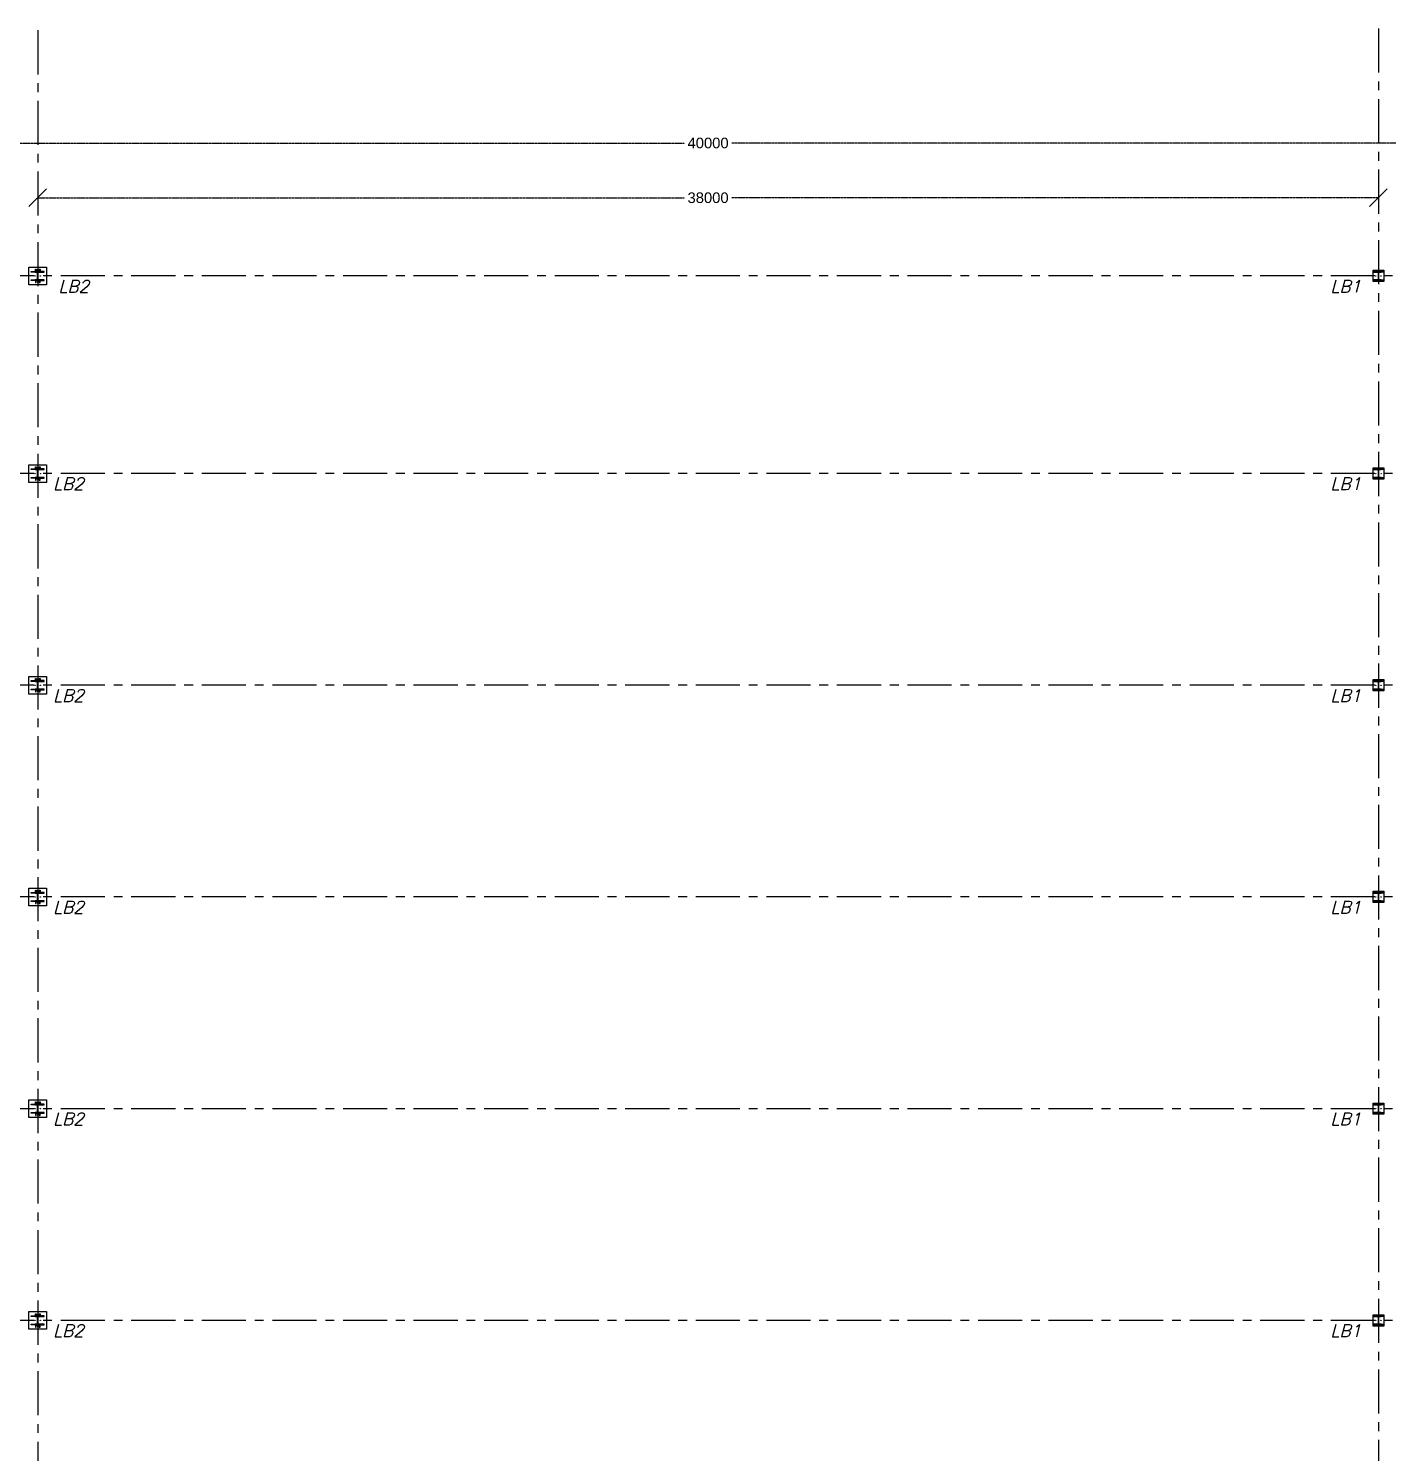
# Model space of a CAD drawing. Header units: inches. Extents: x -15 to 1885144, y -42615 to 866270.
# Drawn here: x 1660772 to 1699292, y 510259 to 550616 of the extents above; entities that cross this region are included whole.
import ezdxf

# ---------------------------------------------------------------- set-up
doc = ezdxf.new("R2010")
doc.units = ezdxf.units.IN
doc.header["$LTSCALE"] = 100
doc.header["$MEASUREMENT"] = 0
for name, pattern in [('CENTER', [2, 1.25, -0.25, 0.25, -0.25]), ('dash line', [30, 12, -18]), ('PHANTOM2', [1.25, 0.625, -0.125, 0.125, -0.125, 0.125, -0.125])]:
    doc.linetypes.add(name, pattern=pattern)
for name, color, linetype in [('axis', 8, 'PHANTOM2'), ('bracing', 6, 'Continuous'), ('columns', 2, 'Continuous'), ('dimensions', 10, 'PHANTOM2'), ('text', 3, 'Continuous')]:
    doc.layers.add(name, color=color, linetype=linetype)
doc.styles.get("Standard").update_dxf_attribs({"font": 'arial.ttf'})
doc.styles.add('TEXT-3', font='ITALICT.shx', dxfattribs={"height": 350})
doc.dimstyles.new('Dim_1', dxfattribs={"dimtxt": 300, "dimasz": 500, "dimexe": 0.0625, "dimexo": 0.0625, "dimgap": 100, "dimtad": 0, "dimtih": 1, "dimtoh": 1, "dimdec": 0, "dimzin": 0, "dimdsep": 46, "dimtxsty": 'Standard', "dimblk": 'OBLIQUE', "dimcen": 0.09, "dimclrd": 256, "dimclre": 256, "dimclrt": 256, "dimadec": 0, "dimazin": 0, "dimtm": 1e-09, "dimtfac": 1, "dimtdec": 0, "dimtofl": 0, "dimtmove": 0, "dimatfit": 3, "dimfxl": 1, "dimtfillclr": 256, "dimtolj": 1, "dimtzin": 0, "dimlwe": -1, "dimarcsym": 0})

# ---------------------------------------------------------------- blocks, each defined once
blk = doc.blocks.new('_Oblique')
at = {"color": 0, "linetype": 'ByBlock', "lineweight": -2}
blk.add_line((-0.5, -0.5), (0.5, 0.5), dxfattribs=at)
blk = doc.blocks.new('*D925')
at = {"layer": 'Defpoints', "color": 0, "ltscale": 0.01, "transparency": 16777216}
for p in [(1660034, 547369), (1660034, 545795), (1700034, 545795)]:
    blk.add_point(p, dxfattribs=at)
at = {"layer": 'dimensions', "linetype": 'dash line', "ltscale": 0.01, "transparency": 16777216}
for p, q in [((1660034, 545795), (1660034, 547369)), ((1700034, 545795), (1700034, 547369))]:
    blk.add_line(p, q, dxfattribs=at)
at = {"layer": 'dimensions', "lineweight": -2, "ltscale": 0.01, "transparency": 16777216}
for p, q in [((1660034, 547369), (1679364, 547369)), ((1700034, 547369), (1680704, 547369))]:
    blk.add_line(p, q, dxfattribs=at)
at = {"layer": 'dimensions', "lineweight": -2, "ltscale": 0.01, "transparency": 16777216, "xscale": 500, "yscale": 500, "zscale": 500, "rotation": 180}
blk.add_blockref('_Oblique', (1660034, 547369), dxfattribs=at)
at = {"layer": 'dimensions', "lineweight": -2, "ltscale": 0.01, "transparency": 16777216, "xscale": 500, "yscale": 500, "zscale": 500}
blk.add_blockref('_Oblique', (1700034, 547369), dxfattribs=at)
at = {"layer": 'dimensions', "ltscale": 0.01, "transparency": 16777216, "insert": (1680034, 547369), "char_height": 300, "attachment_point": 5}
blk.add_mtext('\\A1;40000', dxfattribs=at)
blk = doc.blocks.new('*D926')
at = {"layer": 'Defpoints', "color": 0, "ltscale": 0.01, "transparency": 16777216}
for p in [(1661034, 545818), (1661034, 545795), (1699034, 545795)]:
    blk.add_point(p, dxfattribs=at)
at = {"layer": 'dimensions', "linetype": 'dash line', "ltscale": 0.01, "transparency": 16777216}
for p, q in [((1661034, 545796), (1661034, 545818)), ((1699034, 545796), (1699034, 545818))]:
    blk.add_line(p, q, dxfattribs=at)
at = {"layer": 'dimensions', "lineweight": -2, "ltscale": 0.01, "transparency": 16777216}
for p, q in [((1661034, 545818), (1679370, 545818)), ((1699034, 545818), (1680698, 545818))]:
    blk.add_line(p, q, dxfattribs=at)
at = {"layer": 'dimensions', "lineweight": -2, "ltscale": 0.01, "transparency": 16777216, "xscale": 500, "yscale": 500, "zscale": 500, "rotation": 180}
blk.add_blockref('_Oblique', (1661034, 545818), dxfattribs=at)
at = {"layer": 'dimensions', "lineweight": -2, "ltscale": 0.01, "transparency": 16777216, "xscale": 500, "yscale": 500, "zscale": 500}
blk.add_blockref('_Oblique', (1699034, 545818), dxfattribs=at)
at = {"layer": 'dimensions', "ltscale": 0.01, "transparency": 16777216, "insert": (1680034, 545818), "char_height": 300, "attachment_point": 5}
blk.add_mtext('\\A1;38000', dxfattribs=at)
blk = doc.blocks.new('*U1034')
at = {"layer": 'text', "linetype": 'Continuous', "style": 'TEXT-3'}
for s, p in [('LB2', (-18529, -175)), ('LB1', (17673, -175))]:
    blk.add_text(s, height=350, dxfattribs=at).set_placement(p)
blk = doc.blocks.new('*U1035')
at = {"layer": 'bracing', "color": 0, "linetype": 'ByBlock', "lineweight": -2, "transparency": 16777216}
for p in [(0, 60000), (0, 54000), (0, 48000), (0, 42000), (0, 36000)]:
    blk.add_blockref('*U1034', p, dxfattribs=at)

msp = doc.modelspace()

# ---------------------------------------------------------------- linework, layer by layer
at = {"layer": 'axis', "linetype": 'CENTER', "ltscale": 10}
for p, q in [((1661034.378, 550564.079), (1661034.378, 472103.515)), ((1699034.378, 550615.913), (1699034.378, 472103.515)), ((1734936.993, 543603.515), (1628025.176, 543603.515)), ((1734936.993, 538003.515), (1628025.176, 538003.515)), ((1734936.993, 532003.515), (1628025.176, 532003.515)), ((1734936.993, 532003.515), (1628025.176, 532003.515)), ((1734936.993, 532003.515), (1628025.176, 532003.515)), ((1734936.993, 532003.515), (1628025.176, 532003.515)), ((1734936.993, 526003.515), (1628025.176, 526003.515)), ((1734936.993, 526003.515), (1628025.176, 526003.515)), ((1734936.993, 526003.515), (1628025.176, 526003.515)), ((1734936.993, 526003.515), (1628025.176, 526003.515)), ((1734936.993, 520003.515), (1628025.176, 520003.515)), ((1734936.993, 520003.515), (1628025.176, 520003.515)), ((1734936.993, 520003.515), (1628025.176, 520003.515)), ((1734936.993, 520003.515), (1628025.176, 520003.515)), ((1734936.993, 514003.515), (1628025.176, 514003.515)), ((1734936.993, 514003.515), (1628025.176, 514003.515)), ((1734936.993, 514003.515), (1628025.176, 514003.515)), ((1734936.993, 514003.515), (1628025.176, 514003.515))]:
    msp.add_line(p, q, dxfattribs=at)
at = {"layer": 'columns'}
for p, q in [((1660784.378, 543353.515), (1660784.378, 543853.515)), ((1660784.378, 543853.515), (1661034.378, 543853.515)), ((1660849.378, 543713.515), (1660849.378, 543733.515)), ((1660849.378, 543733.515), (1660959.378, 543733.515)), ((1660959.378, 543713.515), (1660849.378, 543713.515)), ((1661109.378, 543733.515), (1660959.378, 543733.515)), ((1660959.378, 543733.515), (1660959.378, 543713.515)), ((1660959.378, 543713.515), (1661109.378, 543713.515)), ((1660969.378, 543733.515), (1660969.378, 543793.515)), ((1660969.378, 543793.515), (1660989.378, 543793.515)), ((1660989.378, 543793.515), (1660989.378, 543733.515)), ((1661024.378, 543733.515), (1661024.378, 543793.515)), ((1661024.378, 543793.515), (1661044.378, 543793.515)), ((1661029.378, 543493.515), (1661029.378, 543713.515)), ((1661034.378, 543853.515), (1661284.378, 543853.515)), ((1661039.378, 543493.515), (1661039.378, 543713.515)), ((1661044.378, 543793.515), (1661044.378, 543733.515)), ((1661079.378, 543733.515), (1661079.378, 543793.515)), ((1661079.378, 543793.515), (1661099.378, 543793.515)), ((1661099.378, 543793.515), (1661099.378, 543733.515)), ((1661109.378, 543713.515), (1661109.378, 543733.515)), ((1661219.378, 543733.515), (1661109.378, 543733.515)), ((1661109.378, 543713.515), (1661219.378, 543713.515)), ((1661219.378, 543713.515), (1661219.378, 543733.515)), ((1661284.378, 543853.515), (1661284.378, 543353.515)), ((1698884.378, 543443.515), (1698884.378, 543763.515)), ((1698884.378, 543763.515), (1699184.378, 543763.515)), ((1698959.378, 543733.515), (1698899.378, 543733.515)), ((1698899.378, 543733.515), (1698899.378, 543713.515)), ((1698899.378, 543713.515), (1698959.378, 543713.515)), ((1699109.378, 543733.515), (1698959.378, 543733.515)), ((1698959.378, 543733.515), (1698959.378, 543713.515)), ((1698959.378, 543713.515), (1699109.378, 543713.515)), ((1699029.378, 543713.515), (1699029.378, 543493.515)), ((1699039.378, 543713.515), (1699039.378, 543493.515)), ((1699109.378, 543713.515), (1699109.378, 543733.515)), ((1699109.378, 543733.515), (1699169.378, 543733.515)), ((1699169.378, 543713.515), (1699109.378, 543713.515)), ((1699169.378, 543733.515), (1699169.378, 543713.515)), ((1699184.378, 543763.515), (1699184.378, 543443.515)), ((1661284.378, 543353.515), (1660784.378, 543353.515)), ((1660849.378, 543473.515), (1660849.378, 543493.515)), ((1660849.378, 543493.515), (1660959.378, 543493.515)), ((1660959.378, 543473.515), (1660849.378, 543473.515)), ((1661109.378, 543493.515), (1660959.378, 543493.515)), ((1660959.378, 543493.515), (1660959.378, 543473.515)), ((1660959.378, 543473.515), (1661109.378, 543473.515)), ((1660969.378, 543473.515), (1660969.378, 543413.515)), ((1660969.378, 543413.515), (1660989.378, 543413.515)), ((1660989.378, 543413.515), (1660989.378, 543473.515)), ((1661024.378, 543473.515), (1661024.378, 543413.515)), ((1661024.378, 543413.515), (1661044.378, 543413.515)), ((1661044.378, 543413.515), (1661044.378, 543473.515)), ((1661079.378, 543473.515), (1661079.378, 543413.515)), ((1661079.378, 543413.515), (1661099.378, 543413.515)), ((1661099.378, 543413.515), (1661099.378, 543473.515)), ((1661109.378, 543473.515), (1661109.378, 543493.515)), ((1661219.378, 543493.515), (1661109.378, 543493.515)), ((1661109.378, 543473.515), (1661219.378, 543473.515)), ((1661219.378, 543473.515), (1661219.378, 543493.515)), ((1699184.378, 543443.515), (1698884.378, 543443.515)), ((1698959.378, 543493.515), (1698899.378, 543493.515)), ((1698899.378, 543493.515), (1698899.378, 543473.515)), ((1698899.378, 543473.515), (1698959.378, 543473.515)), ((1699109.378, 543493.515), (1698959.378, 543493.515)), ((1698959.378, 543493.515), (1698959.378, 543473.515)), ((1698959.378, 543473.515), (1699109.378, 543473.515)), ((1699109.378, 543473.515), (1699109.378, 543493.515)), ((1699109.378, 543493.515), (1699169.378, 543493.515)), ((1699169.378, 543473.515), (1699109.378, 543473.515)), ((1699169.378, 543493.515), (1699169.378, 543473.515)), ((1660784.378, 537753.515), (1660784.378, 538253.515)), ((1660784.378, 538253.515), (1661034.378, 538253.515)), ((1660849.378, 538113.515), (1660849.378, 538133.515)), ((1660849.378, 538133.515), (1660959.378, 538133.515)), ((1660959.378, 538113.515), (1660849.378, 538113.515)), ((1661109.378, 538133.515), (1660959.378, 538133.515)), ((1660959.378, 538133.515), (1660959.378, 538113.515)), ((1660959.378, 538113.515), (1661109.378, 538113.515)), ((1660969.378, 538133.515), (1660969.378, 538193.515)), ((1660969.378, 538193.515), (1660989.378, 538193.515)), ((1660989.378, 538193.515), (1660989.378, 538133.515)), ((1661024.378, 538133.515), (1661024.378, 538193.515)), ((1661024.378, 538193.515), (1661044.378, 538193.515)), ((1661029.378, 537893.515), (1661029.378, 538113.515)), ((1661034.378, 538253.515), (1661284.378, 538253.515)), ((1661039.378, 537893.515), (1661039.378, 538113.515)), ((1661044.378, 538193.515), (1661044.378, 538133.515)), ((1661079.378, 538133.515), (1661079.378, 538193.515)), ((1661079.378, 538193.515), (1661099.378, 538193.515)), ((1661099.378, 538193.515), (1661099.378, 538133.515)), ((1661109.378, 538113.515), (1661109.378, 538133.515)), ((1661219.378, 538133.515), (1661109.378, 538133.515)), ((1661109.378, 538113.515), (1661219.378, 538113.515)), ((1661219.378, 538113.515), (1661219.378, 538133.515)), ((1661284.378, 538253.515), (1661284.378, 537753.515)), ((1698884.378, 537843.515), (1698884.378, 538163.515)), ((1698884.378, 538163.515), (1699184.378, 538163.515)), ((1698959.378, 538133.515), (1698899.378, 538133.515)), ((1698899.378, 538133.515), (1698899.378, 538113.515)), ((1698899.378, 538113.515), (1698959.378, 538113.515)), ((1699109.378, 538133.515), (1698959.378, 538133.515)), ((1698959.378, 538133.515), (1698959.378, 538113.515)), ((1698959.378, 538113.515), (1699109.378, 538113.515)), ((1699029.378, 538113.515), (1699029.378, 537893.515)), ((1699039.378, 538113.515), (1699039.378, 537893.515)), ((1699109.378, 538113.515), (1699109.378, 538133.515)), ((1699109.378, 538133.515), (1699169.378, 538133.515)), ((1699169.378, 538113.515), (1699109.378, 538113.515)), ((1699169.378, 538133.515), (1699169.378, 538113.515)), ((1699184.378, 538163.515), (1699184.378, 537843.515)), ((1661284.378, 537753.515), (1660784.378, 537753.515)), ((1660849.378, 537873.515), (1660849.378, 537893.515)), ((1660849.378, 537893.515), (1660959.378, 537893.515)), ((1660959.378, 537873.515), (1660849.378, 537873.515)), ((1661109.378, 537893.515), (1660959.378, 537893.515)), ((1660959.378, 537893.515), (1660959.378, 537873.515)), ((1660959.378, 537873.515), (1661109.378, 537873.515)), ((1660969.378, 537873.515), (1660969.378, 537813.515)), ((1660969.378, 537813.515), (1660989.378, 537813.515)), ((1660989.378, 537813.515), (1660989.378, 537873.515)), ((1661024.378, 537873.515), (1661024.378, 537813.515)), ((1661024.378, 537813.515), (1661044.378, 537813.515)), ((1661044.378, 537813.515), (1661044.378, 537873.515)), ((1661079.378, 537873.515), (1661079.378, 537813.515)), ((1661079.378, 537813.515), (1661099.378, 537813.515)), ((1661099.378, 537813.515), (1661099.378, 537873.515)), ((1661109.378, 537873.515), (1661109.378, 537893.515)), ((1661219.378, 537893.515), (1661109.378, 537893.515)), ((1661109.378, 537873.515), (1661219.378, 537873.515)), ((1661219.378, 537873.515), (1661219.378, 537893.515)), ((1699184.378, 537843.515), (1698884.378, 537843.515)), ((1698959.378, 537893.515), (1698899.378, 537893.515)), ((1698899.378, 537893.515), (1698899.378, 537873.515)), ((1698899.378, 537873.515), (1698959.378, 537873.515)), ((1699109.378, 537893.515), (1698959.378, 537893.515)), ((1698959.378, 537893.515), (1698959.378, 537873.515)), ((1698959.378, 537873.515), (1699109.378, 537873.515)), ((1699109.378, 537873.515), (1699109.378, 537893.515)), ((1699109.378, 537893.515), (1699169.378, 537893.515)), ((1699169.378, 537873.515), (1699109.378, 537873.515)), ((1699169.378, 537893.515), (1699169.378, 537873.515)), ((1660784.378, 531753.515), (1660784.378, 532253.515)), ((1660784.378, 532253.515), (1661034.378, 532253.515)), ((1660849.378, 532113.515), (1660849.378, 532133.515)), ((1660849.378, 532133.515), (1660959.378, 532133.515)), ((1660959.378, 532113.515), (1660849.378, 532113.515)), ((1661109.378, 532133.515), (1660959.378, 532133.515)), ((1660959.378, 532133.515), (1660959.378, 532113.515)), ((1660959.378, 532113.515), (1661109.378, 532113.515)), ((1660969.378, 532133.515), (1660969.378, 532193.515)), ((1660969.378, 532193.515), (1660989.378, 532193.515)), ((1660989.378, 532193.515), (1660989.378, 532133.515)), ((1661024.378, 532133.515), (1661024.378, 532193.515)), ((1661024.378, 532193.515), (1661044.378, 532193.515)), ((1661029.378, 531893.515), (1661029.378, 532113.515)), ((1661034.378, 532253.515), (1661284.378, 532253.515)), ((1661039.378, 531893.515), (1661039.378, 532113.515)), ((1661044.378, 532193.515), (1661044.378, 532133.515)), ((1661079.378, 532133.515), (1661079.378, 532193.515)), ((1661079.378, 532193.515), (1661099.378, 532193.515)), ((1661099.378, 532193.515), (1661099.378, 532133.515)), ((1661109.378, 532113.515), (1661109.378, 532133.515)), ((1661219.378, 532133.515), (1661109.378, 532133.515)), ((1661109.378, 532113.515), (1661219.378, 532113.515)), ((1661219.378, 532113.515), (1661219.378, 532133.515)), ((1661284.378, 532253.515), (1661284.378, 531753.515)), ((1698884.378, 531843.515), (1698884.378, 532163.515)), ((1698884.378, 532163.515), (1699184.378, 532163.515)), ((1698959.378, 532133.515), (1698899.378, 532133.515)), ((1698899.378, 532133.515), (1698899.378, 532113.515)), ((1698899.378, 532113.515), (1698959.378, 532113.515)), ((1699109.378, 532133.515), (1698959.378, 532133.515)), ((1698959.378, 532133.515), (1698959.378, 532113.515)), ((1698959.378, 532113.515), (1699109.378, 532113.515)), ((1699029.378, 532113.515), (1699029.378, 531893.515)), ((1699039.378, 532113.515), (1699039.378, 531893.515)), ((1699109.378, 532113.515), (1699109.378, 532133.515)), ((1699109.378, 532133.515), (1699169.378, 532133.515)), ((1699169.378, 532113.515), (1699109.378, 532113.515)), ((1699169.378, 532133.515), (1699169.378, 532113.515)), ((1699184.378, 532163.515), (1699184.378, 531843.515)), ((1661284.378, 531753.515), (1660784.378, 531753.515)), ((1660849.378, 531873.515), (1660849.378, 531893.515)), ((1660849.378, 531893.515), (1660959.378, 531893.515)), ((1660959.378, 531873.515), (1660849.378, 531873.515)), ((1661109.378, 531893.515), (1660959.378, 531893.515)), ((1660959.378, 531893.515), (1660959.378, 531873.515)), ((1660959.378, 531873.515), (1661109.378, 531873.515)), ((1660969.378, 531873.515), (1660969.378, 531813.515)), ((1660969.378, 531813.515), (1660989.378, 531813.515)), ((1660989.378, 531813.515), (1660989.378, 531873.515)), ((1661024.378, 531873.515), (1661024.378, 531813.515)), ((1661024.378, 531813.515), (1661044.378, 531813.515)), ((1661044.378, 531813.515), (1661044.378, 531873.515)), ((1661079.378, 531873.515), (1661079.378, 531813.515)), ((1661079.378, 531813.515), (1661099.378, 531813.515)), ((1661099.378, 531813.515), (1661099.378, 531873.515)), ((1661109.378, 531873.515), (1661109.378, 531893.515)), ((1661219.378, 531893.515), (1661109.378, 531893.515)), ((1661109.378, 531873.515), (1661219.378, 531873.515)), ((1661219.378, 531873.515), (1661219.378, 531893.515)), ((1699184.378, 531843.515), (1698884.378, 531843.515)), ((1698959.378, 531893.515), (1698899.378, 531893.515)), ((1698899.378, 531893.515), (1698899.378, 531873.515)), ((1698899.378, 531873.515), (1698959.378, 531873.515)), ((1699109.378, 531893.515), (1698959.378, 531893.515)), ((1698959.378, 531893.515), (1698959.378, 531873.515)), ((1698959.378, 531873.515), (1699109.378, 531873.515)), ((1699109.378, 531873.515), (1699109.378, 531893.515)), ((1699109.378, 531893.515), (1699169.378, 531893.515)), ((1699169.378, 531873.515), (1699109.378, 531873.515)), ((1699169.378, 531893.515), (1699169.378, 531873.515)), ((1660784.378, 525753.515), (1660784.378, 526253.515)), ((1660784.378, 526253.515), (1661034.378, 526253.515)), ((1661034.378, 526253.515), (1661284.378, 526253.515)), ((1661284.378, 526253.515), (1661284.378, 525753.515)), ((1660849.378, 526113.515), (1660849.378, 526133.515)), ((1660849.378, 526133.515), (1660959.378, 526133.515)), ((1660959.378, 526113.515), (1660849.378, 526113.515)), ((1660849.378, 525873.515), (1660849.378, 525893.515)), ((1660849.378, 525893.515), (1660959.378, 525893.515)), ((1660959.378, 525873.515), (1660849.378, 525873.515)), ((1661109.378, 526133.515), (1660959.378, 526133.515)), ((1660959.378, 526133.515), (1660959.378, 526113.515)), ((1660959.378, 526113.515), (1661109.378, 526113.515)), ((1661109.378, 525893.515), (1660959.378, 525893.515)), ((1660959.378, 525893.515), (1660959.378, 525873.515)), ((1660959.378, 525873.515), (1661109.378, 525873.515)), ((1660969.378, 526133.515), (1660969.378, 526193.515)), ((1660969.378, 526193.515), (1660989.378, 526193.515)), ((1660969.378, 525873.515), (1660969.378, 525813.515)), ((1660989.378, 526193.515), (1660989.378, 526133.515)), ((1660989.378, 525813.515), (1660989.378, 525873.515)), ((1661024.378, 526133.515), (1661024.378, 526193.515)), ((1661024.378, 526193.515), (1661044.378, 526193.515)), ((1661024.378, 525873.515), (1661024.378, 525813.515)), ((1661029.378, 525893.515), (1661029.378, 526113.515)), ((1661039.378, 525893.515), (1661039.378, 526113.515)), ((1661044.378, 526193.515), (1661044.378, 526133.515)), ((1661044.378, 525813.515), (1661044.378, 525873.515)), ((1661079.378, 526133.515), (1661079.378, 526193.515)), ((1661079.378, 526193.515), (1661099.378, 526193.515)), ((1661079.378, 525873.515), (1661079.378, 525813.515)), ((1661099.378, 526193.515), (1661099.378, 526133.515)), ((1661099.378, 525813.515), (1661099.378, 525873.515)), ((1661109.378, 526113.515), (1661109.378, 526133.515)), ((1661219.378, 526133.515), (1661109.378, 526133.515)), ((1661109.378, 526113.515), (1661219.378, 526113.515)), ((1661109.378, 525873.515), (1661109.378, 525893.515)), ((1661219.378, 525893.515), (1661109.378, 525893.515)), ((1661109.378, 525873.515), (1661219.378, 525873.515)), ((1661219.378, 526113.515), (1661219.378, 526133.515)), ((1661219.378, 525873.515), (1661219.378, 525893.515)), ((1698884.378, 525843.515), (1698884.378, 526163.515)), ((1698884.378, 526163.515), (1699184.378, 526163.515)), ((1698959.378, 526133.515), (1698899.378, 526133.515)), ((1698899.378, 526133.515), (1698899.378, 526113.515)), ((1698899.378, 526113.515), (1698959.378, 526113.515)), ((1698959.378, 525893.515), (1698899.378, 525893.515)), ((1698899.378, 525893.515), (1698899.378, 525873.515)), ((1698899.378, 525873.515), (1698959.378, 525873.515)), ((1699109.378, 526133.515), (1698959.378, 526133.515)), ((1698959.378, 526133.515), (1698959.378, 526113.515)), ((1698959.378, 526113.515), (1699109.378, 526113.515)), ((1699109.378, 525893.515), (1698959.378, 525893.515)), ((1698959.378, 525893.515), (1698959.378, 525873.515)), ((1698959.378, 525873.515), (1699109.378, 525873.515)), ((1699029.378, 526113.515), (1699029.378, 525893.515)), ((1699039.378, 526113.515), (1699039.378, 525893.515)), ((1699109.378, 526113.515), (1699109.378, 526133.515)), ((1699109.378, 526133.515), (1699169.378, 526133.515)), ((1699169.378, 526113.515), (1699109.378, 526113.515)), ((1699109.378, 525873.515), (1699109.378, 525893.515)), ((1699109.378, 525893.515), (1699169.378, 525893.515)), ((1699169.378, 525873.515), (1699109.378, 525873.515)), ((1699169.378, 526133.515), (1699169.378, 526113.515)), ((1699169.378, 525893.515), (1699169.378, 525873.515)), ((1699184.378, 526163.515), (1699184.378, 525843.515)), ((1661284.378, 525753.515), (1660784.378, 525753.515)), ((1660969.378, 525813.515), (1660989.378, 525813.515)), ((1661024.378, 525813.515), (1661044.378, 525813.515)), ((1661079.378, 525813.515), (1661099.378, 525813.515)), ((1699184.378, 525843.515), (1698884.378, 525843.515)), ((1660784.378, 519753.515), (1660784.378, 520253.515)), ((1660784.378, 520253.515), (1661034.378, 520253.515)), ((1661034.378, 520253.515), (1661284.378, 520253.515)), ((1661284.378, 520253.515), (1661284.378, 519753.515)), ((1660849.378, 520113.515), (1660849.378, 520133.515)), ((1660849.378, 520133.515), (1660959.378, 520133.515)), ((1660959.378, 520113.515), (1660849.378, 520113.515)), ((1660849.378, 519873.515), (1660849.378, 519893.515)), ((1660849.378, 519893.515), (1660959.378, 519893.515)), ((1660959.378, 519873.515), (1660849.378, 519873.515)), ((1661109.378, 520133.515), (1660959.378, 520133.515)), ((1660959.378, 520133.515), (1660959.378, 520113.515)), ((1660959.378, 520113.515), (1661109.378, 520113.515)), ((1661109.378, 519893.515), (1660959.378, 519893.515)), ((1660959.378, 519893.515), (1660959.378, 519873.515)), ((1660959.378, 519873.515), (1661109.378, 519873.515)), ((1660969.378, 520133.515), (1660969.378, 520193.515)), ((1660969.378, 520193.515), (1660989.378, 520193.515)), ((1660969.378, 519873.515), (1660969.378, 519813.515)), ((1660969.378, 519813.515), (1660989.378, 519813.515)), ((1660989.378, 520193.515), (1660989.378, 520133.515)), ((1660989.378, 519813.515), (1660989.378, 519873.515)), ((1661024.378, 520133.515), (1661024.378, 520193.515)), ((1661024.378, 520193.515), (1661044.378, 520193.515)), ((1661024.378, 519873.515), (1661024.378, 519813.515)), ((1661024.378, 519813.515), (1661044.378, 519813.515)), ((1661029.378, 519893.515), (1661029.378, 520113.515)), ((1661039.378, 519893.515), (1661039.378, 520113.515)), ((1661044.378, 520193.515), (1661044.378, 520133.515)), ((1661044.378, 519813.515), (1661044.378, 519873.515)), ((1661079.378, 520133.515), (1661079.378, 520193.515)), ((1661079.378, 520193.515), (1661099.378, 520193.515)), ((1661079.378, 519873.515), (1661079.378, 519813.515)), ((1661079.378, 519813.515), (1661099.378, 519813.515)), ((1661099.378, 520193.515), (1661099.378, 520133.515)), ((1661099.378, 519813.515), (1661099.378, 519873.515)), ((1661109.378, 520113.515), (1661109.378, 520133.515)), ((1661219.378, 520133.515), (1661109.378, 520133.515)), ((1661109.378, 520113.515), (1661219.378, 520113.515)), ((1661109.378, 519873.515), (1661109.378, 519893.515)), ((1661219.378, 519893.515), (1661109.378, 519893.515)), ((1661109.378, 519873.515), (1661219.378, 519873.515)), ((1661219.378, 520113.515), (1661219.378, 520133.515)), ((1661219.378, 519873.515), (1661219.378, 519893.515)), ((1698884.378, 519843.515), (1698884.378, 520163.515)), ((1698884.378, 520163.515), (1699184.378, 520163.515)), ((1699184.378, 519843.515), (1698884.378, 519843.515)), ((1698959.378, 520133.515), (1698899.378, 520133.515)), ((1698899.378, 520133.515), (1698899.378, 520113.515)), ((1698899.378, 520113.515), (1698959.378, 520113.515)), ((1698959.378, 519893.515), (1698899.378, 519893.515)), ((1698899.378, 519893.515), (1698899.378, 519873.515)), ((1698899.378, 519873.515), (1698959.378, 519873.515)), ((1699109.378, 520133.515), (1698959.378, 520133.515)), ((1698959.378, 520133.515), (1698959.378, 520113.515)), ((1698959.378, 520113.515), (1699109.378, 520113.515)), ((1699109.378, 519893.515), (1698959.378, 519893.515)), ((1698959.378, 519893.515), (1698959.378, 519873.515)), ((1698959.378, 519873.515), (1699109.378, 519873.515)), ((1699029.378, 520113.515), (1699029.378, 519893.515)), ((1699039.378, 520113.515), (1699039.378, 519893.515)), ((1699109.378, 520113.515), (1699109.378, 520133.515)), ((1699109.378, 520133.515), (1699169.378, 520133.515)), ((1699169.378, 520113.515), (1699109.378, 520113.515)), ((1699109.378, 519873.515), (1699109.378, 519893.515)), ((1699109.378, 519893.515), (1699169.378, 519893.515)), ((1699169.378, 519873.515), (1699109.378, 519873.515)), ((1699169.378, 520133.515), (1699169.378, 520113.515)), ((1699169.378, 519893.515), (1699169.378, 519873.515)), ((1699184.378, 520163.515), (1699184.378, 519843.515)), ((1661284.378, 519753.515), (1660784.378, 519753.515)), ((1660784.378, 513753.515), (1660784.378, 514253.515)), ((1660784.378, 514253.515), (1661034.378, 514253.515)), ((1660969.378, 514133.515), (1660969.378, 514193.515)), ((1660969.378, 514193.515), (1660989.378, 514193.515)), ((1660989.378, 514193.515), (1660989.378, 514133.515)), ((1661024.378, 514133.515), (1661024.378, 514193.515)), ((1661024.378, 514193.515), (1661044.378, 514193.515)), ((1661034.378, 514253.515), (1661284.378, 514253.515)), ((1661044.378, 514193.515), (1661044.378, 514133.515)), ((1661079.378, 514133.515), (1661079.378, 514193.515)), ((1661079.378, 514193.515), (1661099.378, 514193.515)), ((1661099.378, 514193.515), (1661099.378, 514133.515)), ((1661284.378, 514253.515), (1661284.378, 513753.515)), ((1698884.378, 513843.515), (1698884.378, 514163.515)), ((1698884.378, 514163.515), (1699184.378, 514163.515)), ((1699184.378, 514163.515), (1699184.378, 513843.515)), ((1661284.378, 513753.515), (1660784.378, 513753.515)), ((1660849.378, 514113.515), (1660849.378, 514133.515)), ((1660849.378, 514133.515), (1660959.378, 514133.515)), ((1660959.378, 514113.515), (1660849.378, 514113.515)), ((1660849.378, 513873.515), (1660849.378, 513893.515)), ((1660849.378, 513893.515), (1660959.378, 513893.515)), ((1660959.378, 513873.515), (1660849.378, 513873.515)), ((1661109.378, 514133.515), (1660959.378, 514133.515)), ((1660959.378, 514133.515), (1660959.378, 514113.515)), ((1660959.378, 514113.515), (1661109.378, 514113.515)), ((1661109.378, 513893.515), (1660959.378, 513893.515)), ((1660959.378, 513893.515), (1660959.378, 513873.515)), ((1660959.378, 513873.515), (1661109.378, 513873.515)), ((1660969.378, 513873.515), (1660969.378, 513813.515)), ((1660969.378, 513813.515), (1660989.378, 513813.515)), ((1660989.378, 513813.515), (1660989.378, 513873.515)), ((1661024.378, 513873.515), (1661024.378, 513813.515)), ((1661024.378, 513813.515), (1661044.378, 513813.515)), ((1661029.378, 513893.515), (1661029.378, 514113.515)), ((1661039.378, 513893.515), (1661039.378, 514113.515)), ((1661044.378, 513813.515), (1661044.378, 513873.515)), ((1661079.378, 513873.515), (1661079.378, 513813.515)), ((1661079.378, 513813.515), (1661099.378, 513813.515)), ((1661099.378, 513813.515), (1661099.378, 513873.515)), ((1661109.378, 514113.515), (1661109.378, 514133.515)), ((1661219.378, 514133.515), (1661109.378, 514133.515)), ((1661109.378, 514113.515), (1661219.378, 514113.515)), ((1661109.378, 513873.515), (1661109.378, 513893.515)), ((1661219.378, 513893.515), (1661109.378, 513893.515)), ((1661109.378, 513873.515), (1661219.378, 513873.515)), ((1661219.378, 514113.515), (1661219.378, 514133.515)), ((1661219.378, 513873.515), (1661219.378, 513893.515)), ((1699184.378, 513843.515), (1698884.378, 513843.515)), ((1698959.378, 514133.515), (1698899.378, 514133.515)), ((1698899.378, 514133.515), (1698899.378, 514113.515)), ((1698899.378, 514113.515), (1698959.378, 514113.515)), ((1698959.378, 513893.515), (1698899.378, 513893.515)), ((1698899.378, 513893.515), (1698899.378, 513873.515)), ((1698899.378, 513873.515), (1698959.378, 513873.515)), ((1699109.378, 514133.515), (1698959.378, 514133.515)), ((1698959.378, 514133.515), (1698959.378, 514113.515)), ((1698959.378, 514113.515), (1699109.378, 514113.515)), ((1699109.378, 513893.515), (1698959.378, 513893.515)), ((1698959.378, 513893.515), (1698959.378, 513873.515)), ((1698959.378, 513873.515), (1699109.378, 513873.515)), ((1699029.378, 514113.515), (1699029.378, 513893.515)), ((1699039.378, 514113.515), (1699039.378, 513893.515)), ((1699109.378, 514113.515), (1699109.378, 514133.515)), ((1699109.378, 514133.515), (1699169.378, 514133.515)), ((1699169.378, 514113.515), (1699109.378, 514113.515)), ((1699109.378, 513873.515), (1699109.378, 513893.515)), ((1699109.378, 513893.515), (1699169.378, 513893.515)), ((1699169.378, 513873.515), (1699109.378, 513873.515)), ((1699169.378, 514133.515), (1699169.378, 514113.515)), ((1699169.378, 513893.515), (1699169.378, 513873.515))]:
    msp.add_line(p, q, dxfattribs=at)
at = {"layer": 'columns', "ltscale": 0.01}
for p, q in [((1661029.378, 543603.515), (1661039.378, 543603.515)), ((1699039.378, 543603.515), (1699029.378, 543603.515)), ((1661029.378, 538003.515), (1661039.378, 538003.515)), ((1699039.378, 538003.515), (1699029.378, 538003.515)), ((1661029.378, 532003.515), (1661039.378, 532003.515)), ((1699039.378, 532003.515), (1699029.378, 532003.515)), ((1661029.378, 526003.515), (1661039.378, 526003.515)), ((1699039.378, 526003.515), (1699029.378, 526003.515)), ((1661029.378, 520003.515), (1661039.378, 520003.515)), ((1699039.378, 520003.515), (1699029.378, 520003.515)), ((1661029.378, 514003.515), (1661039.378, 514003.515)), ((1699039.378, 514003.515), (1699029.378, 514003.515))]:
    msp.add_line(p, q, dxfattribs=at)
at = {"layer": 'columns'}
for centre in [(1660959.378, 543603.515), (1661109.378, 543603.515), (1698959.378, 543603.515), (1699109.378, 543603.515), (1660959.378, 538003.515), (1661109.378, 538003.515), (1698959.378, 538003.515), (1699109.378, 538003.515), (1660959.378, 532003.515), (1661109.378, 532003.515), (1698959.378, 532003.515), (1699109.378, 532003.515), (1660959.378, 526003.515), (1661109.378, 526003.515), (1698959.378, 526003.515), (1699109.378, 526003.515), (1660959.378, 520003.515), (1661109.378, 520003.515), (1698959.378, 520003.515), (1699109.378, 520003.515), (1660959.378, 514003.515), (1661109.378, 514003.515), (1698959.378, 514003.515), (1699109.378, 514003.515)]:
    msp.add_circle(centre, 5, dxfattribs=at)

# ---------------------------------------------------------------- block references
at = {"layer": 'bracing'}
msp.add_blockref('*U1035', (1680000.51, 477712.193), dxfattribs=at)

# ---------------------------------------------------------------- texts
at = {"layer": 'text', "linetype": 'Continuous', "style": 'TEXT-3'}
for s, p in [('LB2', (1661618.419, 543129.693)), ('LB1', (1697672.12, 543129.693))]:
    msp.add_text(s, height=350, dxfattribs=at).set_placement(p)

# ---------------------------------------------------------------- dimensions: what is measured, and where the dimension line sits
at = {"layer": 'dimensions', "ltscale": 0.01}
for base, p1, p2, picture, middle in [((1660034.378, 547368.905), (1700034.378, 545794.964), (1660034.378, 545794.964), '*D925', (1680034.378, 547368.905)), ((1661034.378, 545818.307), (1699034.378, 545795.464), (1661034.378, 545795.464), '*D926', (1680034.378, 545818.307))]:
    dim = msp.add_linear_dim(base=base, p1=p1, p2=p2, dimstyle='Dim_1', dxfattribs=at)
    dim.commit()
    dim.dimension.update_dxf_attribs({"geometry": picture, "text_midpoint": middle})

doc.saveas('drawing.dxf')
